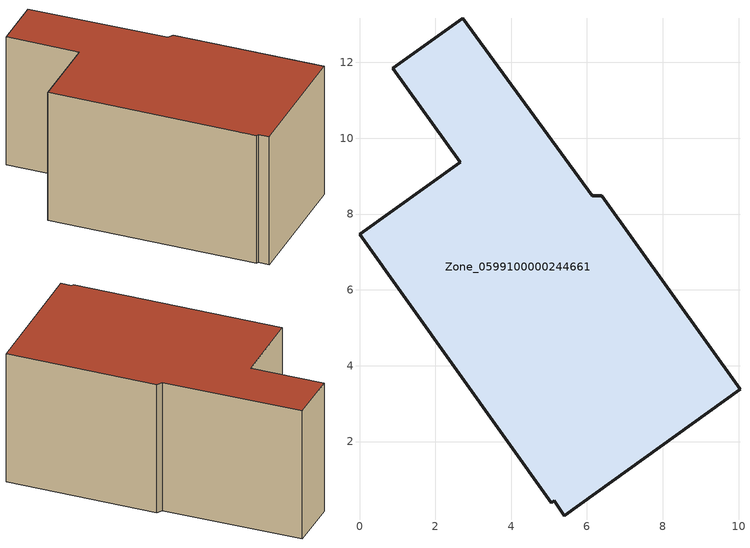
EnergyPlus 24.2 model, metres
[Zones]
Zone_0599100000244661
 floor ground (C_G): 6.14,8.48 6.39,8.48 10.04,3.38 5.41,0.05 5.13,0.43 5.06,0.39 0,7.47 2.66,9.37 0.88,11.85 2.72,13.16 z0
 wall outside (C_F): 2.66,9.37 0,7.47 5.06,0.39 5.13,0.43 5.41,0.05 10.04,3.38 6.39,8.48 6.14,8.48 2.72,13.16 0.88,11.85 2.66,9.37 z0:5.76
 roof outside (C_R): 5.41,0.05 10.04,3.38 6.39,8.48 6.14,8.48 2.72,13.16 0.88,11.85 2.66,9.37 0,7.47 5.06,0.39 5.13,0.43 z5.76
[BUILDING]
Pand.0599100000244661: North Axis=0; Terrain=City; Loads Convergence Tolerance Value=0.04; Temperature Convergence Tolerance Value=0.4; Solar Distribution=FullExterior; Maximum Number of Warmup Days=25; Minimum Number of Warmup Days=1
[Site:Location]
Rotterdam.The.Hague.AP_ZH_NLD Design_Conditions: Latitude=51.96; Longitude=4.45; Time Zone=1; Elevation=-4.5
[SITE:GROUNDTEMPERATURE:BUILDINGSURFACE]
18, 18, 18, 18, 18, 18, 18, 18, 18, 18, 18, 18
[MATERIAL] Thermal Absorptance=0.9; Solar Absorptance=0.7; Visible Absorptance=0.7
Name | Roughness | Thickness | Conductivity | Density | Specific Heat
G.TC.1975-1991 | MediumSmooth | 0.15 | 0.288461 | 540 | 1210
F.TC.1975-1991 | Rough | 0.3 | 0.230769 | 1920 | 840
R.TC.1975-1991 | MediumRough | 0.2 | 0.153846 | 1500 | 1000
[CONSTRUCTION]
C_G: G.TC.1975-1991
C_F: F.TC.1975-1991
C_R: R.TC.1975-1991
[ZONE]
Zone_0599100000244661: Type=1; Multiplier=1; Ceiling Height=Autocalculate; Volume=Autocalculate; Floor Area=autocalculate; Part of Total Floor Area=Yes
[ZONEINFILTRATION:DESIGNFLOWRATE]
Infil_Zone_0599100000244661: Zone or ZoneList or Space or SpaceList=Zone_0599100000244661; Schedule=AlwaysOn; Design Flow Rate Calculation Method=Flow/Area; Flow Rate per Floor Area=0.003; Constant Term Coefficient=1; Temperature Term Coefficient=0; Velocity Term Coefficient=0; Velocity Squared Term Coefficient=0
[HVACTEMPLATE:ZONE:IDEALLOADSAIRSYSTEM]
Zone_0599100000244661: Maximum Heating Supply Air Temperature=50; Minimum Cooling Supply Air Temperature=13; Maximum Heating Supply Air Humidity Ratio=0.0156; Minimum Cooling Supply Air Humidity Ratio=0.0077; Heating Limit=NoLimit; Cooling Limit=NoLimit; Dehumidification Control Type=ConstantSensibleHeatRatio; Cooling Sensible Heat Ratio=0.7; Dehumidification Setpoint=60; Humidification Control Type=None; Humidification Setpoint=30; Outdoor Air Method=None; Outdoor Air Flow Rate per Person=0.00944; Outdoor Air Flow Rate per Zone Floor Area=0; Outdoor Air Flow Rate per Zone=0; Demand Controlled Ventilation Type=None; Outdoor Air Economizer Type=NoEconomizer; Heat Recovery Type=None; Sensible Heat Recovery Effectiveness=0.7; Latent Heat Recovery Effectiveness=0.65
[ZONECONTROL:THERMOSTAT]
ThermostatControl_Zone_0599100000244661: Zone or ZoneList=Zone_0599100000244661; Control Type Schedule=DualSetpointControlType; Control 1=Thermostat_Zone_0599100000244661; Temperature Difference Between Cutout And Setpoint=0
[THERMOSTATSETPOINT:DUALSETPOINT]
Thermostat_Zone_0599100000244661: Heating Setpoint Temperature Schedule=HeatingSetpoint_Zone_0599100000244661; Cooling Setpoint Temperature Schedule=CoolingSetpoint_Zone_0599100000244661
[SCHEDULE:COMPACT]
HeatingSetpoint_Zone_0599100000244661: Through: 12/31, For: AllDays, Until: 24:00, 21
CoolingSetpoint_Zone_0599100000244661: Through: 12/31, For: AllDays, Until: 24:00, 24
DualSetpointControlType: Through: 12/31, For: AllDays, Until: 24:00, 4
AlwaysOn: Through: 12/31, For: AllDays, Until: 24:00, 1
